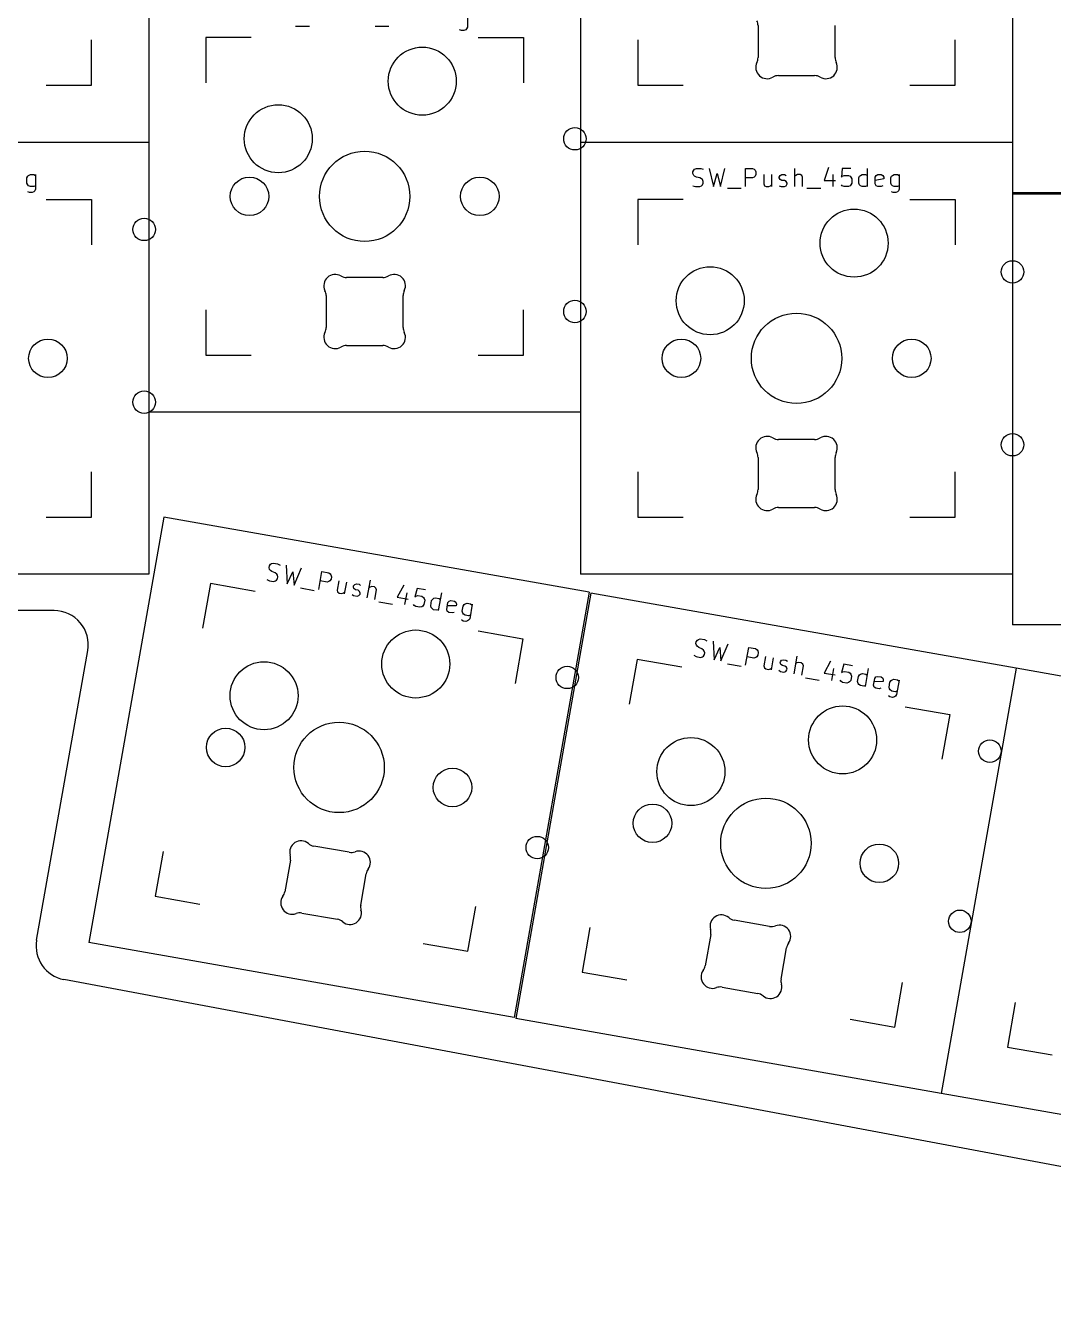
# Model space of a CAD drawing. Extents: x 9 to 292, y -476 to -359.
# Drawn here: x 63.1 to 108.4, y -476.4 to -419.9 of the extents above; entities that cross this region are included whole.
import ezdxf

# ---------------------------------------------------------------- set-up
doc = ezdxf.new("R2010")
doc.units = 0
doc.layers.add('BLACK', color=7, linetype='CONTINUOUS')

msp = doc.modelspace()

# ---------------------------------------------------------------- linework, layer by layer
at = {"layer": 'BLACK', "linetype": 'CONTINUOUS'}
for p, q in [((68.525136, -405.950112), (68.525136, -425.000112)), ((87.575136, -405.950111), (87.575136, -425.000111)), ((106.625136, -405.950111), (106.625136, -425.000111)), ((106.625136, -408.231412), (106.625136, -427.281412)), ((68.525137, -417.856312), (68.525137, -436.906312)), ((87.575137, -417.856312), (87.575137, -436.906312)), ((82.583471, -419.272773), (82.583471, -419.920392)), ((75.002517, -419.882297), (75.61204, -419.882297)), ((78.50728, -419.882297), (79.116803, -419.882297)), ((82.545376, -419.996583), (82.50728, -420.034678)), ((82.583471, -419.920392), (82.545376, -419.996583)), ((95.400137, -419.852269), (95.400137, -421.257953)), ((98.800135, -421.257953), (98.800135, -419.852269)), ((66.000136, -422.475112), (66.000136, -420.475111)), ((71.050137, -420.381312), (71.050137, -422.381313)), ((73.050138, -420.381312), (71.050137, -420.381312)), ((82.316804, -420.072773), (82.240614, -420.034678)), ((82.43109, -420.072773), (82.316804, -420.072773)), ((82.50728, -420.034678), (82.43109, -420.072773)), ((83.050136, -420.381312), (85.050137, -420.381312)), ((85.050137, -420.381312), (85.050137, -422.381313)), ((90.100136, -420.47511), (90.100136, -422.475111)), ((104.100136, -422.475111), (104.100136, -420.47511)), ((96.305684, -422.055111), (97.894588, -422.055111)), ((64.000135, -422.475112), (66.000136, -422.475112)), ((90.100136, -422.475111), (92.100137, -422.475111)), ((102.100135, -422.475111), (104.100136, -422.475111)), ((68.525136, -425.000112), (49.475136, -425.000112)), ((68.525136, -425.000112), (49.475136, -425.000112)), ((68.525136, -425.000112), (68.525136, -444.050112)), ((106.625136, -425.000111), (87.575136, -425.000111)), ((87.575136, -425.000112), (87.575136, -444.050112)), ((106.625136, -425.000112), (87.575136, -425.000112)), ((106.625136, -425.000112), (106.625136, -444.050112)), ((92.566801, -426.226097), (92.604896, -426.188002)), ((92.604896, -426.188002), (92.681086, -426.149907)), ((92.681086, -426.149907), (92.871563, -426.149907)), ((92.871563, -426.149907), (92.985848, -426.188002)), ((93.252515, -426.149907), (93.442991, -426.949907)), ((93.747753, -426.949907), (93.93823, -426.149907)), ((94.852516, -426.949907), (94.852516, -426.149907)), ((94.852516, -426.149907), (95.157278, -426.149907)), ((95.157278, -426.149907), (95.233468, -426.188002)), ((95.233468, -426.188002), (95.271563, -426.226097)), ((97.023945, -426.949907), (97.023945, -426.149907)), ((98.50966, -426.111812), (98.319183, -426.68324)), ((99.119184, -426.149907), (99.081088, -426.530859)), ((99.500136, -426.149907), (99.119184, -426.149907)), ((100.223946, -426.949907), (100.223946, -426.149907)), ((63.152517, -426.568954), (63.190613, -426.492764)), ((63.152517, -426.797526), (63.152517, -426.568954)), ((63.190613, -426.492764), (63.228708, -426.454669)), ((63.228708, -426.454669), (63.304898, -426.416573)), ((63.304898, -426.416573), (63.457279, -426.416573)), ((63.457279, -426.416573), (63.53347, -426.454669)), ((63.53347, -426.416573), (63.53347, -427.064192)), ((92.528705, -426.302288), (92.566801, -426.226097)), ((92.528705, -426.378478), (92.528705, -426.302288)), ((92.566801, -426.454669), (92.528705, -426.378478)), ((92.604896, -426.492764), (92.566801, -426.454669)), ((92.681086, -426.530859), (92.604896, -426.492764)), ((92.833467, -426.568954), (92.681086, -426.530859)), ((92.909658, -426.60705), (92.833467, -426.568954)), ((92.947753, -426.645145), (92.909658, -426.60705)), ((92.985848, -426.721335), (92.947753, -426.645145)), ((92.985848, -426.797526), (92.985848, -426.721335)), ((93.442991, -426.949907), (93.595372, -426.378478)), ((93.595372, -426.378478), (93.747753, -426.949907)), ((95.157278, -426.568954), (94.852516, -426.568954)), ((95.233468, -426.530859), (95.157278, -426.568954)), ((95.271563, -426.492764), (95.233468, -426.530859)), ((95.271563, -426.226097), (95.309659, -426.302288)), ((95.309659, -426.416573), (95.271563, -426.492764)), ((95.309659, -426.302288), (95.309659, -426.416573)), ((95.652516, -426.416573), (95.652516, -426.835621)), ((95.995373, -426.416573), (95.995373, -426.949907)), ((96.33823, -426.530859), (96.376326, -426.454669)), ((96.33823, -426.568954), (96.33823, -426.530859)), ((96.376326, -426.645145), (96.33823, -426.568954)), ((96.376326, -426.454669), (96.452516, -426.416573)), ((96.452516, -426.68324), (96.376326, -426.645145)), ((96.452516, -426.416573), (96.566802, -426.416573)), ((96.566802, -426.68324), (96.452516, -426.68324)), ((96.566802, -426.416573), (96.642992, -426.454669)), ((96.642992, -426.721335), (96.566802, -426.68324)), ((96.681088, -426.797526), (96.642992, -426.721335)), ((97.06204, -426.454669), (97.023945, -426.492764)), ((97.13823, -426.416573), (97.06204, -426.454669)), ((97.252516, -426.416573), (97.13823, -426.416573)), ((97.328707, -426.454669), (97.252516, -426.416573)), ((97.366802, -426.530859), (97.328707, -426.454669)), ((97.366802, -426.949907), (97.366802, -426.530859)), ((98.319183, -426.68324), (98.814422, -426.68324)), ((98.700136, -426.416573), (98.700136, -426.949907)), ((99.081088, -426.530859), (99.119184, -426.492764)), ((99.119184, -426.492764), (99.195374, -426.454669)), ((99.195374, -426.454669), (99.38585, -426.454669)), ((99.38585, -426.454669), (99.462041, -426.492764)), ((99.462041, -426.492764), (99.500136, -426.530859)), ((99.500136, -426.530859), (99.538231, -426.60705)), ((99.538231, -426.60705), (99.538231, -426.797526)), ((99.842993, -426.568954), (99.881089, -426.492764)), ((99.842993, -426.797526), (99.842993, -426.568954)), ((99.881089, -426.492764), (99.919184, -426.454669)), ((99.919184, -426.454669), (99.995374, -426.416573)), ((99.995374, -426.416573), (100.147755, -426.416573)), ((100.147755, -426.416573), (100.223946, -426.454669)), ((100.566803, -426.530859), (100.604899, -426.454669)), ((100.566803, -426.835621), (100.566803, -426.530859)), ((100.947756, -426.60705), (100.566803, -426.68324)), ((100.604899, -426.454669), (100.681089, -426.416573)), ((100.681089, -426.416573), (100.83347, -426.416573)), ((100.83347, -426.416573), (100.909661, -426.454669)), ((100.909661, -426.454669), (100.947756, -426.530859)), ((100.947756, -426.530859), (100.947756, -426.60705)), ((101.252517, -426.568954), (101.290613, -426.492764)), ((101.252517, -426.797526), (101.252517, -426.568954)), ((101.290613, -426.492764), (101.328708, -426.454669)), ((101.328708, -426.454669), (101.404898, -426.416573)), ((101.404898, -426.416573), (101.557279, -426.416573)), ((101.557279, -426.416573), (101.63347, -426.454669)), ((101.63347, -426.416573), (101.63347, -427.064192)), ((63.190613, -426.873716), (63.152517, -426.797526)), ((63.228708, -426.911812), (63.190613, -426.873716)), ((63.266803, -427.216573), (63.190613, -427.178478)), ((63.304898, -426.949907), (63.228708, -426.911812)), ((63.381089, -427.216573), (63.266803, -427.216573)), ((63.457279, -426.949907), (63.304898, -426.949907)), ((63.457279, -427.178478), (63.381089, -427.216573)), ((63.53347, -426.911812), (63.457279, -426.949907)), ((63.495375, -427.140383), (63.457279, -427.178478)), ((63.53347, -427.064192), (63.495375, -427.140383)), ((92.528705, -426.911812), (92.642991, -426.949907)), ((92.642991, -426.949907), (92.833467, -426.949907)), ((92.833467, -426.949907), (92.909658, -426.911812)), ((92.909658, -426.911812), (92.947753, -426.873716)), ((92.947753, -426.873716), (92.985848, -426.797526)), ((94.052516, -427.026097), (94.662039, -427.026097)), ((95.652516, -426.835621), (95.690611, -426.911812)), ((95.690611, -426.911812), (95.766801, -426.949907)), ((95.766801, -426.949907), (95.881087, -426.949907)), ((95.881087, -426.949907), (95.957278, -426.911812)), ((95.957278, -426.911812), (95.995373, -426.873716)), ((96.33823, -426.911812), (96.414421, -426.949907)), ((96.414421, -426.949907), (96.566802, -426.949907)), ((96.566802, -426.949907), (96.642992, -426.911812)), ((96.642992, -426.911812), (96.681088, -426.835621)), ((96.681088, -426.835621), (96.681088, -426.797526)), ((97.557279, -427.026097), (98.166802, -427.026097)), ((99.119184, -426.911812), (99.081088, -426.873716)), ((99.195374, -426.949907), (99.119184, -426.911812)), ((99.38585, -426.949907), (99.195374, -426.949907)), ((99.462041, -426.911812), (99.38585, -426.949907)), ((99.500136, -426.873716), (99.462041, -426.911812)), ((99.538231, -426.797526), (99.500136, -426.873716)), ((99.881089, -426.873716), (99.842993, -426.797526)), ((99.919184, -426.911812), (99.881089, -426.873716)), ((99.995374, -426.949907), (99.919184, -426.911812)), ((100.147755, -426.949907), (99.995374, -426.949907)), ((100.223946, -426.911812), (100.147755, -426.949907)), ((100.604899, -426.911812), (100.566803, -426.835621)), ((100.681089, -426.949907), (100.604899, -426.911812)), ((100.83347, -426.949907), (100.681089, -426.949907)), ((100.909661, -426.911812), (100.83347, -426.949907)), ((101.290613, -426.873716), (101.252517, -426.797526)), ((101.328708, -426.911812), (101.290613, -426.873716)), ((101.366803, -427.216573), (101.290613, -427.178478)), ((101.404898, -426.949907), (101.328708, -426.911812)), ((101.481089, -427.216573), (101.366803, -427.216573)), ((101.557279, -426.949907), (101.404898, -426.949907)), ((101.557279, -427.178478), (101.481089, -427.216573)), ((101.63347, -426.911812), (101.557279, -426.949907)), ((101.595375, -427.140383), (101.557279, -427.178478)), ((101.63347, -427.064192), (101.595375, -427.140383)), ((106.625136, -427.231412), (106.625136, -446.281412)), ((125.675136, -427.231412), (106.625136, -427.231412)), ((125.675136, -427.281412), (106.625136, -427.281412)), ((64.000135, -427.525112), (66.000136, -427.525112)), ((66.000136, -427.525112), (66.000136, -429.525113)), ((90.100136, -427.525112), (90.100136, -429.525113)), ((92.100137, -427.525112), (90.100136, -427.525112)), ((102.100135, -427.525112), (104.100136, -427.525112)), ((104.100136, -427.525112), (104.100136, -429.525113)), ((78.844588, -430.961313), (77.255684, -430.961313)), ((76.350137, -431.758471), (76.350137, -433.164155)), ((79.750135, -433.164155), (79.750135, -431.758471)), ((71.050137, -432.381311), (71.050137, -434.381312)), ((85.050137, -434.381312), (85.050137, -432.381311)), ((77.255683, -433.961312), (78.844588, -433.961312)), ((71.050137, -434.381312), (73.050138, -434.381312)), ((83.050136, -434.381312), (85.050137, -434.381312)), ((87.575137, -436.906312), (68.525137, -436.906312)), ((97.894588, -438.105113), (96.305684, -438.105113)), ((95.400137, -438.902271), (95.400137, -440.307955)), ((98.800135, -440.307955), (98.800135, -438.902271)), ((66.000136, -441.525112), (66.000136, -439.525111)), ((90.100136, -439.525111), (90.100136, -441.525112)), ((104.100136, -441.525112), (104.100136, -439.525111)), ((96.305683, -441.105112), (97.894588, -441.105112)), ((64.000135, -441.525112), (66.000136, -441.525112)), ((69.196041, -441.533719), (65.888043, -460.294307)), ((87.956629, -444.841717), (69.196041, -441.533719)), ((90.100136, -441.525112), (92.100137, -441.525112)), ((102.100135, -441.525112), (104.100136, -441.525112)), ((73.835002, -443.751323), (73.848233, -443.67629)), ((73.848233, -443.67629), (73.89898, -443.607872)), ((73.89898, -443.607872), (73.943111, -443.576971)), ((73.943111, -443.576971), (74.024759, -443.552685)), ((74.024759, -443.552685), (74.212342, -443.58576)), ((74.212342, -443.58576), (74.318276, -443.643122)), ((74.587507, -443.651912), (74.636171, -444.472834)), ((68.525136, -444.050112), (49.475136, -444.050112)), ((73.74239, -444.276554), (73.848324, -444.333916)), ((73.859289, -443.832971), (73.835002, -443.751323)), ((73.89019, -443.877103), (73.859289, -443.832971)), ((73.958608, -443.927849), (73.89019, -443.877103)), ((74.102058, -443.991827), (73.958608, -443.927849)), ((74.170476, -444.042573), (74.102058, -443.991827)), ((74.161687, -444.311804), (74.212433, -444.243386)), ((74.201378, -444.086705), (74.170476, -444.042573)), ((74.225664, -444.168353), (74.201378, -444.086705)), ((74.212433, -444.243386), (74.225664, -444.168353)), ((74.636171, -444.472834), (74.885464, -443.936548)), ((74.885464, -443.936548), (74.936303, -444.525756)), ((74.936303, -444.525756), (75.262804, -443.770985)), ((76.024281, -444.717596), (76.1632, -443.929749)), ((76.1632, -443.929749), (76.463332, -443.982671)), ((76.463332, -443.982671), (76.531749, -444.033418)), ((76.567091, -444.271747), (76.516345, -444.340165)), ((76.531749, -444.033418), (76.562651, -444.077549)), ((76.562651, -444.077549), (76.586937, -444.159197)), ((76.586937, -444.159197), (76.567091, -444.271747)), ((106.625136, -444.050112), (87.575136, -444.050112)), ((71.244219, -444.45882), (70.896923, -446.428436)), ((73.213834, -444.806116), (71.244219, -444.45882)), ((73.848324, -444.333916), (74.035907, -444.366992)), ((74.035907, -444.366992), (74.117555, -444.342705)), ((74.117555, -444.342705), (74.161687, -444.311804)), ((75.223204, -444.65371), (75.823468, -444.759553)), ((76.390565, -444.395352), (76.090433, -444.342431)), ((76.472213, -444.371066), (76.390565, -444.395352)), ((76.516345, -444.340165), (76.472213, -444.371066)), ((76.90474, -444.331283), (76.831973, -444.743965)), ((76.831973, -444.743965), (76.856259, -444.825613)), ((76.856259, -444.825613), (76.924677, -444.87636)), ((77.118874, -444.871919), (77.163006, -444.841018)), ((77.242388, -444.39082), (77.149776, -444.916051)), ((77.553576, -444.600422), (77.560191, -444.562906)), ((77.577862, -444.682071), (77.553576, -444.600422)), ((77.560191, -444.562906), (77.610938, -444.494488)), ((77.64628, -444.732817), (77.577862, -444.682071)), ((77.610938, -444.494488), (77.692586, -444.470202)), ((77.75883, -444.752663), (77.64628, -444.732817)), ((77.692586, -444.470202), (77.805136, -444.490047)), ((77.827247, -444.80341), (77.75883, -444.752663)), ((77.805136, -444.490047), (77.873554, -444.540794)), ((77.851534, -444.885058), (77.827247, -444.80341)), ((78.162721, -445.09466), (78.30164, -444.306814)), ((78.286235, -444.613561), (78.242103, -444.644462)), ((78.367883, -444.589275), (78.286235, -444.613561)), ((78.480433, -444.60912), (78.367883, -444.589275)), ((78.54885, -444.659867), (78.480433, -444.60912)), ((78.50037, -445.154197), (78.573137, -444.741515)), ((78.573137, -444.741515), (78.54885, -444.659867)), ((79.771399, -444.527289), (79.484589, -445.056961)), ((79.90606, -444.860497), (79.813447, -445.385728)), ((80.365047, -444.670648), (80.261379, -445.039198)), ((80.740212, -444.7368), (80.365047, -444.670648)), ((81.314107, -445.650335), (81.453026, -444.862488)), ((87.956629, -444.841717), (84.648631, -463.602305)), ((76.924677, -444.87636), (77.037226, -444.896205)), ((77.037226, -444.896205), (77.118874, -444.871919)), ((77.49404, -444.938071), (77.562458, -444.988818)), ((77.562458, -444.988818), (77.712524, -445.015278)), ((77.712524, -445.015278), (77.794172, -444.990992)), ((77.794172, -444.990992), (77.844918, -444.922574)), ((77.844918, -444.922574), (77.851534, -444.885058)), ((78.674722, -445.262306), (79.274986, -445.368148)), ((79.484589, -445.056961), (79.972303, -445.142958)), ((80.232744, -445.420978), (80.201843, -445.376847)), ((80.301162, -445.471725), (80.232744, -445.420978)), ((80.261379, -445.039198), (80.305511, -445.008297)), ((80.305511, -445.008297), (80.387159, -444.984011)), ((80.387159, -444.984011), (80.574741, -445.017087)), ((80.574741, -445.017087), (80.643159, -445.067833)), ((80.665271, -445.381196), (80.614524, -445.449613)), ((80.643159, -445.067833), (80.674061, -445.111965)), ((80.698347, -445.193613), (80.665271, -445.381196)), ((80.674061, -445.111965), (80.698347, -445.193613)), ((80.965403, -445.434117), (81.005094, -445.209018)), ((80.989689, -445.515765), (80.965403, -445.434117)), ((81.005094, -445.209018), (81.055841, -445.1406)), ((81.055841, -445.1406), (81.099973, -445.109699)), ((81.099973, -445.109699), (81.181621, -445.085413)), ((81.181621, -445.085413), (81.331687, -445.111873)), ((81.331687, -445.111873), (81.400104, -445.16262)), ((81.671602, -445.597322), (81.724523, -445.29719)), ((81.724523, -445.29719), (81.77527, -445.228772)), ((81.77527, -445.228772), (81.856918, -445.204486)), ((81.856918, -445.204486), (82.006984, -445.230947)), ((82.006984, -445.230947), (82.075402, -445.281693)), ((82.075402, -445.281693), (82.099688, -445.363342)), ((82.099688, -445.363342), (82.086457, -445.438375)), ((82.393204, -445.453779), (82.443951, -445.385362)), ((82.443951, -445.385362), (82.488083, -445.35446)), ((82.488083, -445.35446), (82.569731, -445.330174)), ((82.569731, -445.330174), (82.719797, -445.356635)), ((82.79483, -445.369865), (82.682372, -446.007645)), ((82.719797, -445.356635), (82.788215, -445.407382)), ((88.023642, -444.880119), (84.715644, -463.640707)), ((106.78423, -448.188117), (88.023642, -444.880119)), ((64.35653, -445.650112), (52.825137, -445.650112)), ((80.488744, -445.504801), (80.301162, -445.471725)), ((80.570392, -445.480515), (80.488744, -445.504801)), ((80.614524, -445.449613), (80.570392, -445.480515)), ((81.020591, -445.559897), (80.989689, -445.515765)), ((81.089008, -445.610644), (81.020591, -445.559897)), ((81.239074, -445.637104), (81.089008, -445.610644)), ((81.320722, -445.612818), (81.239074, -445.637104)), ((81.695888, -445.67897), (81.671602, -445.597322)), ((81.764306, -445.729717), (81.695888, -445.67897)), ((82.086457, -445.438375), (81.698062, -445.447256)), ((81.914371, -445.756177), (81.764306, -445.729717)), ((81.99602, -445.731891), (81.914371, -445.756177)), ((82.353513, -445.678878), (82.393204, -445.453779)), ((82.377799, -445.760526), (82.353513, -445.678878)), ((82.408701, -445.804658), (82.377799, -445.760526)), ((82.477118, -445.855405), (82.408701, -445.804658)), ((82.627184, -445.881866), (82.477118, -445.855405)), ((82.708833, -445.857579), (82.627184, -445.881866)), ((82.393296, -446.111405), (82.324878, -446.060658)), ((82.505845, -446.131251), (82.393296, -446.111405)), ((82.587493, -446.106964), (82.505845, -446.131251)), ((82.631625, -446.076063), (82.587493, -446.106964)), ((82.682372, -446.007645), (82.631625, -446.076063)), ((83.061912, -446.542599), (85.031528, -446.889895)), ((125.675136, -446.281412), (106.625136, -446.281412)), ((85.031528, -446.889895), (84.684232, -448.85951)), ((92.662603, -447.097723), (92.675834, -447.02269)), ((92.68689, -447.179371), (92.662603, -447.097723)), ((92.675834, -447.02269), (92.726581, -446.954272)), ((92.726581, -446.954272), (92.770712, -446.923371)), ((92.770712, -446.923371), (92.85236, -446.899085)), ((92.85236, -446.899085), (93.039943, -446.93216)), ((93.039943, -446.93216), (93.145877, -446.989522)), ((93.415108, -446.998312), (93.463772, -447.819234)), ((93.763904, -447.872156), (94.090405, -447.117385)), ((63.582548, -460.188972), (65.83378, -447.410361)), ((92.569991, -447.622954), (92.675925, -447.680316)), ((92.675925, -447.680316), (92.863508, -447.713392)), ((92.717791, -447.223503), (92.68689, -447.179371)), ((92.786209, -447.274249), (92.717791, -447.223503)), ((92.929659, -447.338227), (92.786209, -447.274249)), ((92.863508, -447.713392), (92.945156, -447.689105)), ((92.998077, -447.388973), (92.929659, -447.338227)), ((92.945156, -447.689105), (92.989288, -447.658204)), ((92.989288, -447.658204), (93.040034, -447.589786)), ((93.028979, -447.433105), (92.998077, -447.388973)), ((93.053265, -447.514753), (93.028979, -447.433105)), ((93.040034, -447.589786), (93.053265, -447.514753)), ((93.463772, -447.819234), (93.713065, -447.282948)), ((93.713065, -447.282948), (93.763904, -447.872156)), ((94.851882, -448.063996), (94.990801, -447.276149)), ((95.218166, -447.741752), (94.918034, -447.688831)), ((94.990801, -447.276149), (95.290933, -447.329071)), ((95.290933, -447.329071), (95.35935, -447.379818)), ((95.343946, -447.686565), (95.299814, -447.717466)), ((95.394692, -447.618147), (95.343946, -447.686565)), ((95.35935, -447.379818), (95.390252, -447.423949)), ((95.390252, -447.423949), (95.414538, -447.505597)), ((95.414538, -447.505597), (95.394692, -447.618147)), ((95.732341, -447.677683), (95.659574, -448.090365)), ((96.990322, -448.44106), (97.129241, -447.653214)), ((90.07182, -447.80522), (89.724524, -449.774836)), ((92.041435, -448.152516), (90.07182, -447.80522)), ((94.050805, -448.00011), (94.651069, -448.105953)), ((95.299814, -447.717466), (95.218166, -447.741752)), ((95.659574, -448.090365), (95.68386, -448.172013)), ((95.68386, -448.172013), (95.752278, -448.22276)), ((95.752278, -448.22276), (95.864827, -448.242605)), ((95.864827, -448.242605), (95.946475, -448.218319)), ((95.946475, -448.218319), (95.990607, -448.187418)), ((96.069989, -447.73722), (95.977377, -448.262451)), ((96.381177, -447.946822), (96.387792, -447.909306)), ((96.405463, -448.028471), (96.381177, -447.946822)), ((96.387792, -447.909306), (96.438539, -447.840888)), ((96.473881, -448.079217), (96.405463, -448.028471)), ((96.438539, -447.840888), (96.520187, -447.816602)), ((96.586431, -448.099063), (96.473881, -448.079217)), ((96.520187, -447.816602), (96.632737, -447.836447)), ((96.654848, -448.14981), (96.586431, -448.099063)), ((96.632737, -447.836447), (96.701155, -447.887194)), ((96.679135, -448.231458), (96.654848, -448.14981)), ((96.672519, -448.268974), (96.679135, -448.231458)), ((97.113836, -447.959961), (97.069704, -447.990862)), ((97.195484, -447.935675), (97.113836, -447.959961)), ((97.308034, -447.95552), (97.195484, -447.935675)), ((97.376451, -448.006267), (97.308034, -447.95552)), ((97.327971, -448.500597), (97.400738, -448.087915)), ((97.400738, -448.087915), (97.376451, -448.006267)), ((98.599, -447.873689), (98.31219, -448.403361)), ((98.733661, -448.206897), (98.641048, -448.732128)), ((99.192648, -448.017048), (99.08898, -448.385598)), ((99.567813, -448.0832), (99.192648, -448.017048)), ((100.141708, -448.996735), (100.280627, -448.208888)), ((106.78423, -448.188117), (103.476232, -466.948705)), ((106.784242, -448.188119), (103.476244, -466.948707)), ((125.54483, -451.496117), (106.784242, -448.188119)), ((96.321641, -448.284471), (96.390059, -448.335218)), ((96.390059, -448.335218), (96.540125, -448.361678)), ((96.540125, -448.361678), (96.621773, -448.337392)), ((96.621773, -448.337392), (96.672519, -448.268974)), ((97.502323, -448.608706), (98.102587, -448.714548)), ((98.31219, -448.403361), (98.799904, -448.489358)), ((99.060345, -448.767378), (99.029444, -448.723247)), ((99.128763, -448.818125), (99.060345, -448.767378)), ((99.08898, -448.385598), (99.133112, -448.354697)), ((99.316345, -448.851201), (99.128763, -448.818125)), ((99.133112, -448.354697), (99.21476, -448.330411)), ((99.21476, -448.330411), (99.402342, -448.363487)), ((99.397993, -448.826915), (99.316345, -448.851201)), ((99.442125, -448.796013), (99.397993, -448.826915)), ((99.402342, -448.363487), (99.47076, -448.414233)), ((99.492872, -448.727596), (99.442125, -448.796013)), ((99.47076, -448.414233), (99.501662, -448.458365)), ((99.525948, -448.540013), (99.492872, -448.727596)), ((99.501662, -448.458365), (99.525948, -448.540013)), ((99.793004, -448.780517), (99.832695, -448.555418)), ((99.81729, -448.862165), (99.793004, -448.780517)), ((99.832695, -448.555418), (99.883442, -448.487)), ((99.883442, -448.487), (99.927574, -448.456099)), ((99.927574, -448.456099), (100.009222, -448.431813)), ((100.009222, -448.431813), (100.159288, -448.458273)), ((100.159288, -448.458273), (100.227705, -448.50902)), ((100.499203, -448.943722), (100.552124, -448.64359)), ((100.914058, -448.784775), (100.525663, -448.793656)), ((100.552124, -448.64359), (100.602871, -448.575172)), ((100.602871, -448.575172), (100.684519, -448.550886)), ((100.684519, -448.550886), (100.834585, -448.577347)), ((100.834585, -448.577347), (100.903003, -448.628093)), ((100.903003, -448.628093), (100.927289, -448.709742)), ((100.927289, -448.709742), (100.914058, -448.784775)), ((101.181114, -449.025278), (101.220805, -448.800179)), ((101.220805, -448.800179), (101.271552, -448.731762)), ((101.271552, -448.731762), (101.315684, -448.70086)), ((101.315684, -448.70086), (101.397332, -448.676574)), ((101.397332, -448.676574), (101.547398, -448.703035)), ((101.622431, -448.716265), (101.509973, -449.354045)), ((101.547398, -448.703035), (101.615816, -448.753782)), ((99.848192, -448.906297), (99.81729, -448.862165)), ((99.916609, -448.957044), (99.848192, -448.906297)), ((100.066675, -448.983504), (99.916609, -448.957044)), ((100.148323, -448.959218), (100.066675, -448.983504)), ((100.523489, -449.02537), (100.499203, -448.943722)), ((100.591907, -449.076117), (100.523489, -449.02537)), ((100.741972, -449.102577), (100.591907, -449.076117)), ((100.823621, -449.078291), (100.741972, -449.102577)), ((101.2054, -449.106926), (101.181114, -449.025278)), ((101.236302, -449.151058), (101.2054, -449.106926)), ((101.304719, -449.201805), (101.236302, -449.151058)), ((101.454785, -449.228266), (101.304719, -449.201805)), ((101.536434, -449.203979), (101.454785, -449.228266)), ((101.509973, -449.354045), (101.459226, -449.422463)), ((101.220897, -449.457805), (101.152479, -449.407058)), ((101.333446, -449.477651), (101.220897, -449.457805)), ((101.415094, -449.453364), (101.333446, -449.477651)), ((101.459226, -449.422463), (101.415094, -449.453364)), ((101.889513, -449.888999), (103.859129, -450.236295)), ((103.859129, -450.236295), (103.511833, -452.20591)), ((77.367993, -456.310855), (75.803225, -456.034944)), ((69.16044, -456.276514), (68.813144, -458.246129)), ((74.773011, -456.662744), (74.528917, -458.047073)), ((77.877262, -458.637476), (78.121356, -457.253147)), ((68.813144, -458.246129), (70.78276, -458.593425)), ((75.282281, -458.989367), (76.847046, -459.265277)), ((82.600453, -460.677204), (82.947749, -458.707588)), ((95.910693, -459.577956), (94.345925, -459.302045)), ((87.988041, -459.622914), (87.640745, -461.592529)), ((93.315711, -459.929845), (93.071617, -461.314174)), ((84.648631, -463.602305), (65.888043, -460.294307)), ((80.630838, -460.329908), (82.600453, -460.677204)), ((96.419962, -461.904577), (96.664056, -460.520248)), ((87.640745, -461.592529), (89.610361, -461.939825)), ((141.883312, -476.37977), (64.783366, -461.923529)), ((93.824981, -462.256468), (95.389746, -462.532378)), ((101.428054, -464.023604), (101.77535, -462.053988)), ((106.748641, -462.930914), (106.401345, -464.900529)), ((103.476232, -466.948705), (84.715644, -463.640707)), ((99.458439, -463.676308), (101.428054, -464.023604)), ((106.401345, -464.900529), (108.370961, -465.247825)), ((122.236832, -470.256705), (103.476244, -466.948707))]:
    msp.add_line(p, q, dxfattribs=at)
at = {"layer": 'BLACK'}
for centre, radius in [((80.590137, -422.301312), 1.499999), ((80.590137, -422.301312), 1.499999), ((80.590137, -422.301312), 1.499999), ((74.240137, -424.841312), 1.499999), ((74.240137, -424.841312), 1.499999), ((74.240137, -424.841312), 1.499999), ((87.325136, -424.840109), 0.4953), ((87.325136, -424.840109), 0.4953), ((87.325136, -424.840109), 0.4953), ((78.050137, -427.381312), 1.993899), ((78.050137, -427.381312), 1.993899), ((78.050137, -427.381312), 1.993899), ((72.970138, -427.381312), 0.850899), ((72.970138, -427.381312), 0.850899), ((72.970138, -427.381312), 0.850899), ((83.130136, -427.381312), 0.850899), ((83.130136, -427.381312), 0.850899), ((83.130136, -427.381312), 0.850899), ((68.325137, -428.84011), 0.4953), ((68.325137, -428.84011), 0.4953), ((68.325137, -428.84011), 0.4953), ((99.640136, -429.445112), 1.499999), ((99.640136, -429.445112), 1.499999), ((99.640136, -429.445112), 1.499999), ((93.290136, -431.985112), 1.499999), ((93.290136, -431.985112), 1.499999), ((93.290136, -431.985112), 1.499999), ((106.625137, -430.71511), 0.4953), ((106.625137, -430.71511), 0.4953), ((106.625137, -430.71511), 0.4953), ((87.325136, -432.460113), 0.4953), ((87.325136, -432.460113), 0.4953), ((87.325136, -432.460113), 0.4953), ((97.100136, -434.525112), 1.993899), ((97.100136, -434.525112), 1.993899), ((97.100136, -434.525112), 1.993899), ((64.080135, -434.525112), 0.850899), ((64.080135, -434.525112), 0.850899), ((64.080135, -434.525112), 0.850899), ((92.020137, -434.525112), 0.850899), ((92.020137, -434.525112), 0.850899), ((92.020137, -434.525112), 0.850899), ((102.180135, -434.525112), 0.850899), ((102.180135, -434.525112), 0.850899), ((102.180135, -434.525112), 0.850899), ((68.325137, -436.460114), 0.4953), ((68.325137, -436.460114), 0.4953), ((68.325137, -436.460114), 0.4953), ((106.625137, -438.335114), 0.4953), ((106.625137, -438.335114), 0.4953), ((106.625137, -438.335114), 0.4953), ((80.30588, -448.006255), 1.499999), ((80.30588, -448.006255), 1.499999), ((80.30588, -448.006255), 1.499999), ((73.611285, -449.405001), 1.499999), ((73.611285, -449.405001), 1.499999), ((73.611285, -449.405001), 1.499999), ((86.986736, -448.597992), 0.4953), ((86.986736, -448.597992), 0.4953), ((86.986736, -448.597992), 0.4953), ((99.133481, -451.352655), 1.499999), ((99.133481, -451.352655), 1.499999), ((99.133481, -451.352655), 1.499999), ((71.919513, -451.685879), 0.850899), ((71.919513, -451.685879), 0.850899), ((71.919513, -451.685879), 0.850899), ((76.922336, -452.568012), 1.993899), ((76.922336, -452.568012), 1.993899), ((76.922336, -452.568012), 1.993899), ((92.438886, -452.751401), 1.499999), ((92.438886, -452.751401), 1.499999), ((92.438886, -452.751401), 1.499999), ((105.625136, -451.850092), 0.4953), ((105.625136, -451.850092), 0.4953), ((105.625136, -451.850092), 0.4953), ((81.925159, -453.450145), 0.850899), ((81.925159, -453.450145), 0.850899), ((81.925159, -453.450145), 0.850899), ((90.747114, -455.032279), 0.850899), ((90.747114, -455.032279), 0.850899), ((90.747114, -455.032279), 0.850899), ((95.749937, -455.914412), 1.993899), ((95.749937, -455.914412), 1.993899), ((95.749937, -455.914412), 1.993899), ((85.663538, -456.10223), 0.4953), ((85.663538, -456.10223), 0.4953), ((85.663538, -456.10223), 0.4953), ((100.75276, -456.796545), 0.850899), ((100.75276, -456.796545), 0.850899), ((100.75276, -456.796545), 0.850899), ((104.301938, -459.35433), 0.4953), ((104.301938, -459.35433), 0.4953), ((104.301938, -459.35433), 0.4953)]:
    msp.add_circle(centre, radius, dxfattribs=at)
for centre, radius, start, end in [((94.899836, -419.852312), 0.50029, 0.0049245, 25.6956566), ((95.801166, -421.691712), 0.499996, -205.7064281, -59.7003734), ((94.899786, -421.257872), 0.500351, -25.6971983, -0.0093899), ((98.399106, -421.69171), 0.5, -120.2993953, 25.7064281), ((99.300134, -421.257954), 0.499999, -180.0001146, -154.2937784), ((96.305686, -422.555122), 0.50001, 90.0002292, 120.2988005), ((97.894586, -422.55512), 0.500009, 59.7009849, 89.9997708), ((76.751166, -431.324714), 0.5, -300.2993953, -154.2935719), ((77.255686, -430.461304), 0.500009, -120.299015, -90.0002292), ((78.844586, -430.461302), 0.50001, -89.9997708, -59.7011995), ((79.349106, -431.324712), 0.499996, -25.7064281, 120.2996266), ((75.850138, -431.75847), 0.499999, -0.0001146, 25.7062216), ((80.250486, -431.758552), 0.500351, 154.3028017, 179.9906101), ((76.751166, -433.597911), 0.499999, -205.7062216, -59.7005469), ((75.850147, -433.164157), 0.49999, -25.7064624, 0.0001146), ((79.349106, -433.597912), 0.499999, -120.2993953, 25.7063248), ((80.250436, -433.164112), 0.50029, -179.9950755, -154.3043434), ((77.25568, -434.461306), 0.499994, 89.9996562, 120.2992308), ((78.844586, -434.461322), 0.500009, 59.7009849, 89.9996562), ((95.801166, -438.468514), 0.5, -300.2993953, -154.2935719), ((96.305686, -437.605104), 0.500009, -120.299015, -90.0002292), ((97.894586, -437.605102), 0.50001, -89.9997708, -59.7011995), ((98.399106, -438.468512), 0.499996, -25.7064281, 120.2996266), ((94.900138, -438.90227), 0.499999, -0.0001146, 25.7062216), ((99.300486, -438.902352), 0.500351, 154.3028017, 179.9906101), ((94.900147, -440.307957), 0.49999, -25.7064624, 0.0001146), ((99.300436, -440.307912), 0.50029, -179.9950755, -154.3043434), ((95.801166, -440.741711), 0.499999, -205.7062216, -59.7005469), ((98.399106, -440.741712), 0.499999, -120.2993953, 25.7063248), ((96.30568, -441.605106), 0.499994, 89.9996562, 120.2992308), ((97.894586, -441.605122), 0.500009, 59.7009849, 89.9996562), ((64.3566, -447.1501), 1.499988, -9.9922623, 90.0026738), ((75.243269, -456.305215), 0.5, -310.2994366, -164.2937166), ((75.890153, -455.542254), 0.500299, -130.2871134, -100.0060493), ((74.28101, -456.575933), 0.499615, -10.0065448, 15.7201191), ((77.454815, -455.81845), 0.5, -99.9997419, -69.7007268), ((77.801741, -456.756341), 0.499998, -35.706482, 110.2996074), ((78.61393, -457.340043), 0.50018, 144.2985728, 169.9952717), ((74.848532, -458.54388), 0.499996, -215.7065082, -69.7004206), ((74.036322, -457.960173), 0.500203, -35.7004624, -10.0048545), ((75.19546, -459.481823), 0.50005, 80.0013856, 110.2975285), ((77.407003, -458.995003), 0.5, -130.2992143, 15.7061731), ((78.369605, -458.724306), 0.499941, -190.0018787, -164.2925171), ((76.760181, -459.757771), 0.500096, 49.7037849, 79.997177), ((93.785969, -459.572316), 0.5, -310.2994366, -164.2937166), ((94.432853, -458.809355), 0.500299, -130.2871134, -100.0060493), ((95.997515, -459.085551), 0.5, -99.9997419, -69.7007268), ((96.344441, -460.023442), 0.499998, -35.706482, 110.2996074), ((92.82371, -459.843034), 0.499615, -10.0065448, 15.7201191), ((65.0599, -460.4492), 1.500039, -189.989881, -100.6233086), ((97.15663, -460.607144), 0.50018, 144.2985728, 169.9952717), ((93.391232, -461.810981), 0.499996, -215.7065082, -69.7004206), ((92.579022, -461.227274), 0.500203, -35.7004624, -10.0048545), ((93.73816, -462.748924), 0.50005, 80.0013856, 110.2975285), ((95.949703, -462.262104), 0.5, -130.2992143, 15.7061731), ((96.912305, -461.991407), 0.499941, -190.0018787, -164.2925171), ((95.302881, -463.024872), 0.500096, 49.7037849, 79.997177)]:
    msp.add_arc(centre, radius, start, end, dxfattribs=at)
at = {"layer": 'WHITE'}
for centre, radius in [((80.590137, -422.301312), 1.499999), ((74.240137, -424.841312), 1.499999), ((87.325136, -424.840109), 0.4953), ((78.050137, -427.381312), 1.993899), ((72.970138, -427.381312), 0.850899), ((83.130136, -427.381312), 0.850899), ((68.325137, -428.84011), 0.4953), ((99.640136, -429.445112), 1.499999), ((93.290136, -431.985112), 1.499999), ((106.625137, -430.71511), 0.4953), ((87.325136, -432.460113), 0.4953), ((97.100136, -434.525112), 1.993899), ((64.080135, -434.525112), 0.850899), ((92.020137, -434.525112), 0.850899), ((102.180135, -434.525112), 0.850899), ((68.325137, -436.460114), 0.4953), ((106.625137, -438.335114), 0.4953), ((80.30588, -448.006255), 1.499999), ((73.611285, -449.405001), 1.499999), ((86.986736, -448.597992), 0.4953), ((99.133481, -451.352655), 1.499999), ((71.919513, -451.685879), 0.850899), ((76.922336, -452.568012), 1.993899), ((92.438886, -452.751401), 1.499999), ((105.625136, -451.850092), 0.4953), ((81.925159, -453.450145), 0.850899), ((90.747114, -455.032279), 0.850899), ((95.749937, -455.914412), 1.993899), ((85.663538, -456.10223), 0.4953), ((100.75276, -456.796545), 0.850899), ((104.301938, -459.35433), 0.4953)]:
    msp.add_circle(centre, radius, dxfattribs=at)

doc.saveas('drawing.dxf')
